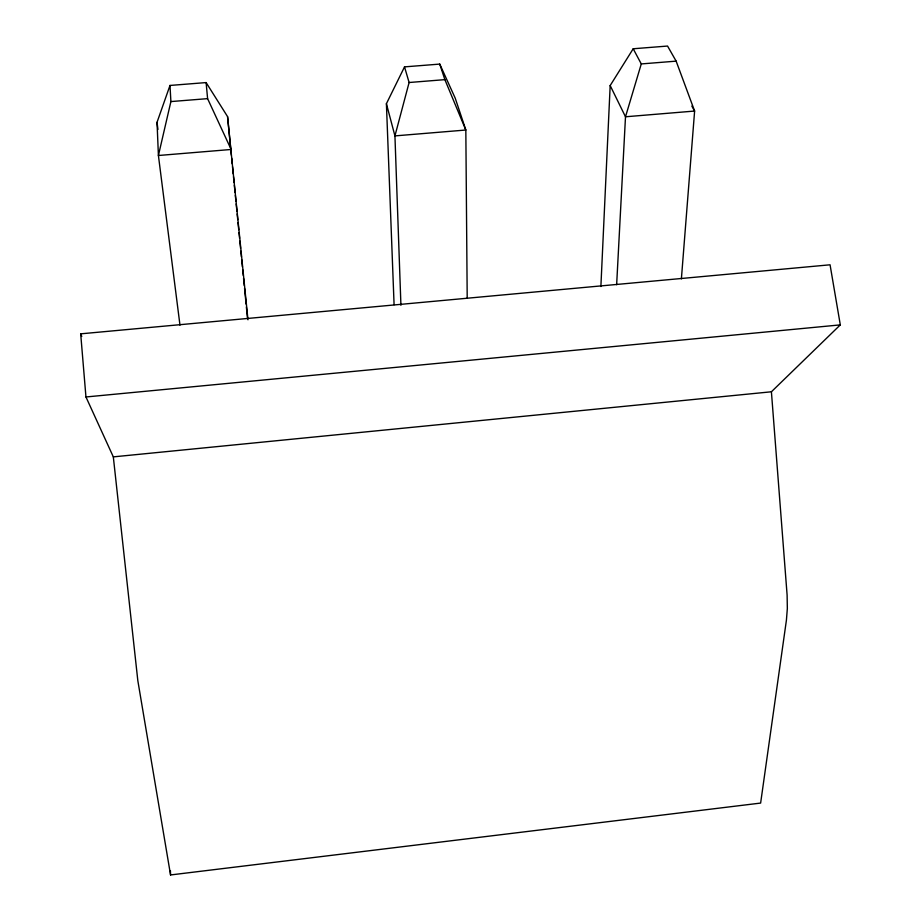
<?xml version="1.0" encoding="UTF-8"?>
<svg xmlns="http://www.w3.org/2000/svg" width="921" height="921" viewBox="0 0 921 921"><rect width="100%" height="100%" fill="white"/><g stroke="black" fill="none" stroke-linecap="round" stroke-linejoin="round"><path stroke-width="1.38" d="M600.883 286.512L610.174 85.561L633.199 48.767L667.552 46.05L676.141 61.143L694.618 111.05L681.39 278.867M616.644 284.716L625.497 116.783L641.281 63.929L633.199 48.767M247.968 319.783L227.556 116.599L206.12 82.579L169.994 85.446L170.892 101.575L158.412 155.499L179.975 325.171M467.2 298.22L465.83 130.022L455.204 98.133L439.754 64.09L404.526 66.876L409.108 82.51L394.936 135.894L400.923 305.277M206.12 82.579L207.593 98.639L231.148 149.478L158.412 155.499L157.031 122.309L169.994 85.446M394.084 304.701L386.406 103.716L404.526 66.876M771.407 391.782L840.309 324.883L830.063 264.799L80.691 333.839L85.952 396.974L113.318 456.874L137.828 680.665L170.558 874.95L760.631 803.077L786.419 620.155L787.34 608.505L787.11 595.07L771.407 391.782L113.318 456.874M85.952 396.974L840.309 324.883M170.892 101.575L207.593 98.639M409.108 82.51L444.878 79.643L465.83 130.022L394.936 135.894L386.406 103.716M641.281 63.929L676.141 61.143M691.844 106.099L694.618 111.05L625.497 116.783L610.174 85.561M80.691 333.839L81.762 336.453M439.754 64.09L444.878 79.643M157.031 122.309L157.94 129.447M227.556 116.599L231.378 155.246M231.666 158.113L232.23 163.834M232.506 166.701L233.22 173.862M233.497 176.728L234.072 182.45M234.348 185.317L235.062 192.466M235.339 195.333L235.903 201.066M236.19 203.921L236.904 211.082M237.181 213.948L237.745 219.67M238.032 222.537L238.735 229.697M239.023 232.553L239.587 238.286M239.874 241.152L240.577 248.302M240.865 251.168L241.429 256.89M241.716 259.757L242.419 266.917M242.707 269.784L243.271 275.506M243.547 278.372L244.261 285.533M244.549 288.388L246.103 304.137M246.379 307.004L247.519 318.459M170.42 870.633L170.558 874.95"/></g></svg>
